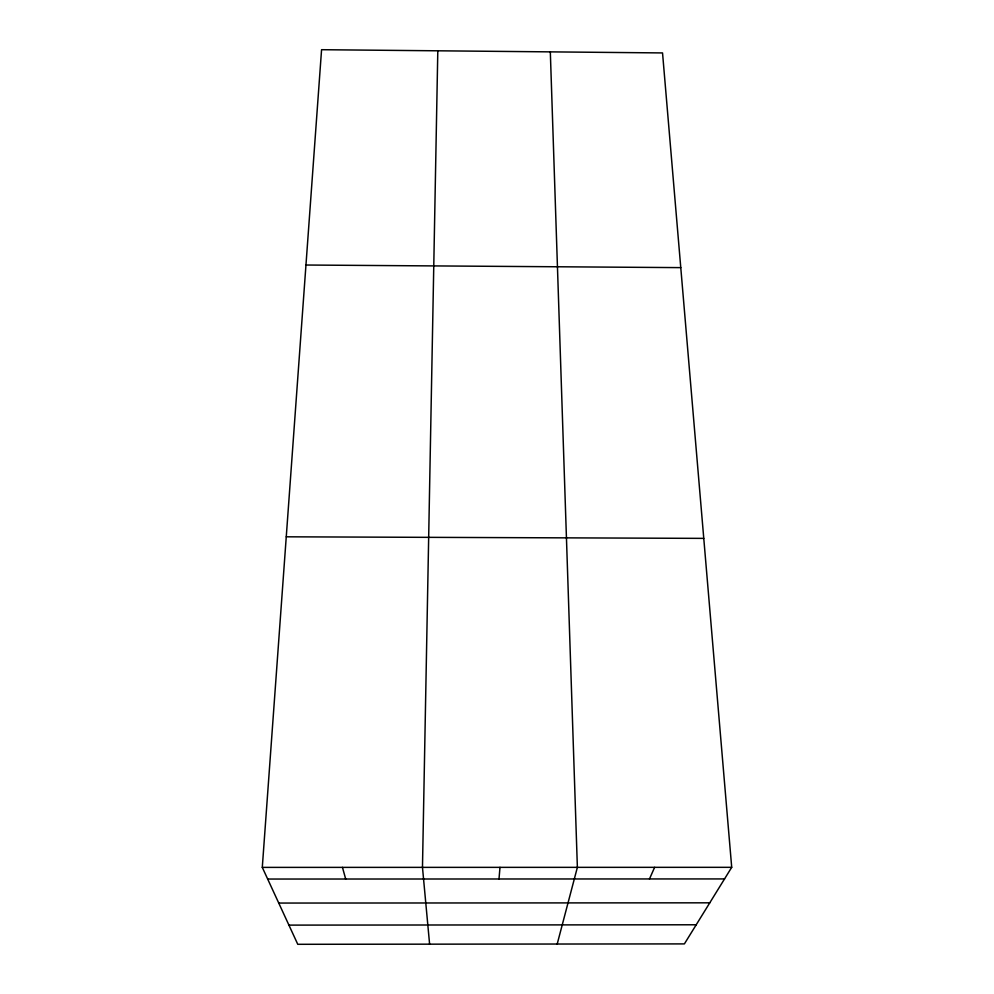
<?xml version="1.0" encoding="UTF-8"?>
<svg xmlns="http://www.w3.org/2000/svg" width="994" height="994" viewBox="0 0 994 994"><rect width="100%" height="100%" fill="white"/><g stroke="black" fill="none" stroke-linecap="round" stroke-linejoin="round"><path stroke-width="1.49" d="M437.807 50.806L422.475 867.364L429.607 944.163M262.292 867.389L321.571 49.7L662.538 52.931L731.708 867.327L684.394 943.902L297.765 944.3L262.292 867.389L731.708 867.327M499 878.982L499.994 867.352M557.199 944.039L577.377 867.352L550.316 51.862M649.492 878.944L654.611 867.34M267.672 879.044L724.539 878.932M278.742 903.061L709.778 902.825M288.906 925.116L696.21 924.78M286.26 536.81L703.764 538.375M305.966 265.025L680.778 267.622M342.458 867.377L345.688 879.031"/></g></svg>
